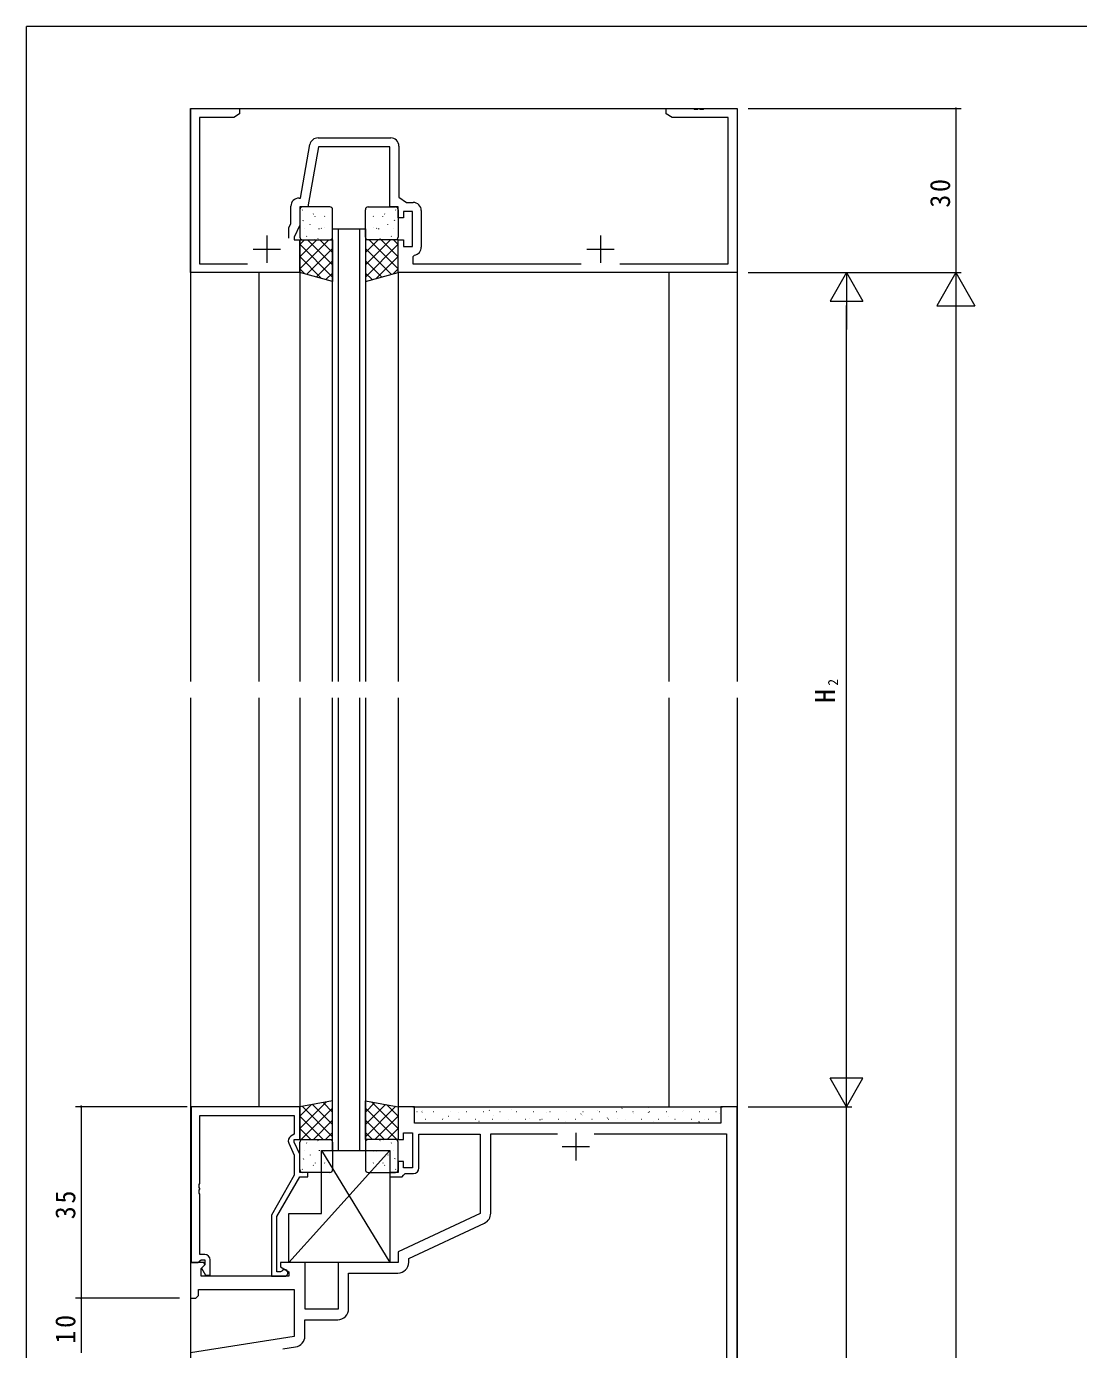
# Model space of a CAD drawing. Units: millimetres on the paper. Extents: x -420 to 373, y -297 to 267.
# Drawn here: x -417.7 to -225.2, y 22.5 to 264.4 of the extents above; entities that cross this region are included whole.
import ezdxf
from ezdxf.enums import TextEntityAlignment as Align

# ---------------------------------------------------------------- set-up
doc = ezdxf.new("R2010")
doc.units = ezdxf.units.MM
for name, color, linetype, lineweight in [('0-1_USER1', 7, 'Continuous', 9), ('0-3_YKK_11', 7, 'Continuous', 9), ('0-4_YKK_12', 2, 'Continuous', 9), ('0-6_YKK_13', 4, 'Continuous', 9), ('0-7_YKK_D', 6, 'Continuous', 9)]:
    doc.layers.add(name, color=color, linetype=linetype, lineweight=lineweight)
doc.styles.add('ＭＳ ゴシック', font='')
doc.styles.get('ＭＳ ゴシック').set_extended_font_data('MS Gothic')

msp = doc.modelspace()

# ---------------------------------------------------------------- linework, layer by layer
at = {"layer": '0-1_USER1'}
for p in [(-417.7, -260.6), (352.3, 264.4)]:
    msp.add_line(p, (-417.7, 264.4), dxfattribs=at)
at = {"layer": '0-3_YKK_11'}
for p, q in [((-387.7, 249.4), (-378.7, 249.4)), ((-387.7, 219.4), (-387.7, 249.4)), ((-295.475, 249.28), (-294.925, 249.28)), ((-287.7, 249.4), (-287.7, 219.4)), ((-379.791, 247.77), (-386.07, 247.77)), ((-386.07, 247.77), (-386.07, 221.03)), ((-289.33, 247.77), (-299.609, 247.77)), ((-289.33, 221.03), (-289.33, 247.77)), ((-367.568, 233.03), (-365.847, 242.791)), ((-364.26, 242.4), (-366.2, 231.4)), ((-364.369, 244.03), (-351.07, 244.03)), ((-351.2, 242.4), (-364.26, 242.4)), ((-351.2, 231.4), (-351.2, 242.4)), ((-349.57, 242.53), (-349.57, 233.2)), ((-367.83, 233.03), (-367.568, 233.03)), ((-349.57, 233.2), (-348.185, 232.23)), ((-348.185, 232.23), (-346.97, 232.23)), ((-347.1, 224.2), (-347.1, 230.6)), ((-345.47, 230.73), (-345.47, 224.07)), ((-369.7, 225.7), (-369.7, 227.612)), ((-367.7, 228.045), (-368.7, 225.9)), ((-348.7, 229.4), (-349.7, 229.4)), ((-373.7, 226.2), (-373.7, 221.2)), ((-349.7, 219.4), (-349.7, 225.4)), ((-349.7, 225.4), (-348.7, 225.4)), ((-312.7, 226.2), (-312.7, 221.2)), ((-376.2, 223.7), (-371.2, 223.7)), ((-315.2, 223.7), (-310.2, 223.7)), ((-386.07, 221.03), (-377.236, 221.03)), ((-347, 221.03), (-316.236, 221.03)), ((-309.164, 221.03), (-289.33, 221.03)), ((-367.7, 219.4), (-387.7, 219.4)), ((-287.7, 219.4), (-349.7, 219.4)), ((-367.7, 66.9), (-387.6, 66.9)), ((-387.6, 66.9), (-387.6, 38.4)), ((-367.7, 60.9), (-367.7, 66.9)), ((-349.7, 66.9), (-349.7, 60.9)), ((-346.7, 66.9), (-349.7, 66.9)), ((-346.7, 63.9), (-346.7, 66.9)), ((-287.7, -33.1), (-287.7, 66.9)), ((-368.7, 65.27), (-368.7, 61.9)), ((-290.7, 63.9), (-346.7, 63.9)), ((-368.7, 61.9), (-369.327, 61.538)), ((-349.7, 60.9), (-348.7, 60.9)), ((-334.7, 61.9), (-334.7, 47.395)), ((-332.77, 61.97), (-320.563, 61.97)), ((-332.77, 47.439), (-332.77, 61.97)), ((-317.2, 62.1), (-317.2, 57.1)), ((-313.837, 61.97), (-289.63, 61.97)), ((-313.837, 61.97), (-289.63, 61.97)), ((-289.63, 61.97), (-289.63, -11.17)), ((-319.7, 59.6), (-314.7, 59.6)), ((-348.7, 56.9), (-349.7, 56.9)), ((-368.7, 54.368), (-372.9, 47.093)), ((-371.9, 46.825), (-367.7, 54.1)), ((-351.2, 54.1), (-349, 54.1)), ((-386.09, 51.125), (-386.09, 51.675)), ((-385.97, 50.942), (-386.09, 51.125)), ((-372.9, 47.093), (-372.9, 35.9)), ((-371.9, 36.7), (-371.9, 46.825)), ((-334.7, 47.395), (-349.7, 40.4)), ((-349.7, 40.4), (-349.7, 38.4)), ((-360.7, 38.4), (-360.7, 29.9)), ((-349.7, 38.4), (-360.7, 38.4)), ((-358.77, 29.97), (-358.77, 36.47)), ((-358.77, 36.47), (-349.77, 36.47)), ((-369.7, 35.9), (-385.77, 35.9)), ((-372.9, 35.9), (-370.5, 35.9)), ((-386.2, 33.5), (-368.7, 33.5)), ((-368.7, 33.5), (-368.7, 24.909)), ((-360.7, 29.9), (-366.7, 29.9)), ((-366.77, 24.969), (-366.77, 27.97)), ((-366.77, 27.97), (-360.77, 27.97)), ((-368.7, 24.909), (-387.7, 21.9)), ((-370.822, 22.619), (-368.457, 22.994))]:
    msp.add_line(p, q, dxfattribs=at)
for points in [[(-378.7, 249.4), (-378.7, 248.4), (-379.791, 247.77)], [(-299.609, 247.77), (-300.7, 248.4), (-300.7, 249.4), (-295.658, 249.4), (-295.475, 249.28)], [(-294.925, 249.28), (-294.742, 249.4), (-294.658, 249.4), (-294.475, 249.28), (-293.925, 249.28), (-293.742, 249.4), (-287.7, 249.4)], [(-369.7, 227.612), (-369.33, 228.406), (-369.33, 231.53)], [(-366.2, 231.4), (-367.7, 231.4), (-367.7, 228.045)], [(-349.7, 229.4), (-349.7, 231.4), (-351.2, 231.4)], [(-347.1, 230.6), (-348.7, 230.6), (-348.7, 229.4)], [(-368.7, 225.9), (-368.7, 225.4), (-367.7, 225.4), (-367.7, 219.4)], [(-348.7, 225.4), (-348.7, 224.2), (-347.1, 224.2)], [(-346.745, 222.587), (-347, 222.29), (-347, 221.03)], [(-287.7, 66.9), (-290.7, 66.9), (-290.7, 63.9)], [(-386.09, 51.675), (-385.97, 51.858), (-385.97, 51.942), (-386.09, 52.125), (-386.09, 52.675), (-385.97, 52.858), (-385.97, 65.27), (-368.7, 65.27)], [(-367.7, 54.1), (-366.2, 54.1), (-366.2, 54.9), (-367.7, 54.9), (-367.7, 58.256), (-368.7, 60.4), (-368.7, 60.9), (-367.7, 60.9)], [(-348.7, 60.9), (-348.7, 62.1), (-347.1, 62.1), (-347.1, 55.7), (-348.7, 55.7), (-348.7, 56.9)], [(-345.9, 55.7), (-345.9, 61.9), (-334.7, 61.9)], [(-369.733, 60.249), (-368.7, 58.034), (-368.7, 54.368)], [(-349.7, 56.9), (-349.7, 54.9), (-351.2, 54.9), (-351.2, 54.1)], [(-349, 54.1), (-348.7, 54.4), (-348.4, 54.7), (-346.9, 54.7)], [(-385.1, 39.9), (-385.97, 39.9), (-385.97, 50.942)], [(-347.77, 38.47), (-347.77, 39.17), (-333.925, 45.627)], [(-387.6, 38.4), (-386.27, 38.4), (-385.97, 38.7), (-385.77, 38.9), (-385.1, 38.9), (-385.1, 37.974), (-385.674, 37.4), (-384.923, 36.1), (-384.1, 36.1), (-384.1, 38.9)], [(-385.77, 35.9), (-385.77, 37.306), (-385.064, 38.012), (-385.224, 38.4), (-387.7, 38.4), (-387.7, 31.9), (-386.7, 31.9), (-386.2, 32.4), (-386.2, 33.5)], [(-370.999, 36.833), (-371.248, 36.7), (-371.9, 36.7)], [(-366.7, 29.9), (-366.7, 38.4), (-371.2, 38.4), (-371.2, 37.6), (-369.7, 36.734), (-369.7, 35.9)]]:
    msp.add_lwpolyline(points, dxfattribs=at)
for centre, radius, start, end in [((-364.369, 242.53), 1.5, 90, 169.99998), ((-351.07, 242.53), 1.5, 0, 89.99998), ((-367.83, 231.53), 1.5, 90, 179.99998), ((-346.97, 230.73), 1.5, 0, 89.99998), ((-346.97, 224.07), 1.5, 278.62692, 359.99998), ((-368.827, 60.672), 1, 120.00002, 205.00002), ((-346.9, 55.7), 1, 270, 359.99998), ((-334.77, 47.439), 2, 295.00002, 0.00002), ((-385.1, 38.9), 1, 0, 89.99998), ((-370.5, 36.5), 0.6, 270.00002, 146.25102), ((-349.77, 38.47), 2, 270, 359.99998), ((-360.77, 29.97), 2, 270, 359.99998), ((-368.77, 24.969), 2, 278.99998, 0)]:
    msp.add_arc(centre, radius, start, end, dxfattribs=at)
at = {"layer": '0-4_YKK_12'}
for p, q in [((-387.7, 249.4), (-287.7, 249.4)), ((-387.7, 249.4), (-387.7, 144.65)), ((-287.7, 249.4), (-287.7, 144.65)), ((-361.7, 227.4), (-355.7, 227.4)), ((-361.7, 144.65), (-361.7, 227.4)), ((-360.7, 227.4), (-360.7, 144.65)), ((-356.7, 144.65), (-356.7, 227.4)), ((-355.7, 227.4), (-355.7, 144.65)), ((-375.2, 219.4), (-375.2, 144.65)), ((-367.7, 219.4), (-367.7, 144.65)), ((-349.7, 219.4), (-349.7, 144.65)), ((-300.2, 219.4), (-300.2, 144.65)), ((-387.7, 141.65), (-387.7, -107.85)), ((-375.2, 141.65), (-375.2, 66.9)), ((-367.7, 141.65), (-367.7, 66.9)), ((-361.7, 58.9), (-361.7, 141.65)), ((-360.7, 141.65), (-360.7, 58.9)), ((-356.7, 58.9), (-356.7, 141.65)), ((-355.7, 141.65), (-355.7, 58.9)), ((-349.7, 141.65), (-349.7, 66.9)), ((-300.2, 141.65), (-300.2, 66.9)), ((-287.7, 141.65), (-287.7, -107.85)), ((-347, 66.9), (-290.4, 66.9)), ((-361.7, 58.899), (-355.7, 58.9))]:
    msp.add_line(p, q, dxfattribs=at)
at = {"layer": '0-6_YKK_13'}
for p, q in [((-367.7, 230.9), (-367.7, 225.9)), ((-367.256, 230.836), (-367.212, 230.86)), ((-362.2, 231.4), (-367.2, 231.4)), ((-365.231, 230.102), (-365.187, 230.126)), ((-361.7, 225.9), (-361.7, 230.9)), ((-355.7, 225.9), (-355.7, 230.9)), ((-355.2, 231.4), (-350.2, 231.4)), ((-352.169, 230.102), (-352.213, 230.126)), ((-350.144, 230.836), (-350.188, 230.86)), ((-349.7, 230.9), (-349.7, 225.9)), ((-367.064, 228.892), (-367.017, 228.98)), ((-366.892, 227.477), (-366.885, 227.485)), ((-365.822, 228.212), (-365.778, 228.236)), ((-364.917, 229.682), (-364.911, 229.69)), ((-364.174, 227.367), (-364.128, 227.456)), ((-363.798, 227.478), (-363.754, 227.502)), ((-363.155, 229.67), (-363.111, 229.694)), ((-363.131, 227.662), (-363.125, 227.67)), ((-354.245, 229.67), (-354.289, 229.694)), ((-354.269, 227.662), (-354.275, 227.67)), ((-353.602, 227.478), (-353.646, 227.502)), ((-353.226, 227.367), (-353.272, 227.456)), ((-352.483, 229.682), (-352.489, 229.69)), ((-351.578, 228.212), (-351.622, 228.236)), ((-350.508, 227.477), (-350.514, 227.485)), ((-350.336, 228.892), (-350.383, 228.98)), ((-367.7, 219.4), (-367.7, 225.4)), ((-367.7, 224.551), (-366.851, 225.4)), ((-367.7, 220.061), (-362.361, 225.4)), ((-367.7, 222.306), (-364.606, 225.4)), ((-367.7, 225.4), (-361.7, 225.4)), ((-367.602, 225.4), (-362.2, 225.4)), ((-366.465, 226.021), (-366.422, 226.045)), ((-361.7, 220.82), (-366.281, 225.4)), ((-365.073, 225.495), (-365.066, 225.502)), ((-364.389, 225.588), (-364.345, 225.612)), ((-361.7, 223.065), (-364.035, 225.4)), ((-361.7, 225.31), (-361.79, 225.4)), ((-361.7, 225.4), (-361.7, 217.793)), ((-355.7, 225.4), (-355.7, 217.793)), ((-355.7, 225.31), (-355.61, 225.4)), ((-355.7, 223.065), (-353.365, 225.4)), ((-349.7, 225.4), (-355.7, 225.4)), ((-355.7, 220.82), (-351.119, 225.4)), ((-349.798, 225.4), (-355.2, 225.4)), ((-349.7, 220.061), (-355.039, 225.4)), ((-353.011, 225.588), (-353.055, 225.612)), ((-349.7, 222.306), (-352.794, 225.4)), ((-352.327, 225.495), (-352.334, 225.502)), ((-350.935, 226.021), (-350.978, 226.045)), ((-349.7, 224.551), (-350.549, 225.4)), ((-349.7, 219.4), (-349.7, 225.4)), ((-361.7, 218.575), (-367.7, 224.574)), ((-366.451, 219.065), (-361.7, 223.816)), ((-355.7, 218.575), (-349.7, 224.574)), ((-350.949, 219.065), (-355.7, 223.816)), ((-363.699, 218.328), (-367.7, 222.329)), ((-364.68, 218.591), (-361.7, 221.571)), ((-352.72, 218.591), (-355.7, 221.571)), ((-353.701, 218.328), (-349.7, 222.329)), ((-366.765, 219.15), (-367.7, 220.084)), ((-361.7, 217.793), (-367.7, 219.4)), ((-362.909, 218.117), (-361.7, 219.326)), ((-355.7, 217.793), (-349.7, 219.4)), ((-354.491, 218.117), (-355.7, 219.326)), ((-350.635, 219.15), (-349.7, 220.084)), ((-361.7, 67.971), (-367.7, 66.9)), ((-367.7, 62.907), (-362.838, 67.768)), ((-361.7, 60.9), (-361.7, 67.971)), ((-355.7, 67.971), (-349.7, 66.9)), ((-355.7, 60.9), (-355.7, 67.971)), ((-349.7, 62.907), (-354.562, 67.768)), ((-367.7, 65.152), (-365.572, 67.28)), ((-367.7, 66.9), (-367.7, 60.9)), ((-367.462, 60.9), (-361.7, 66.662)), ((-361.7, 61.42), (-367.259, 66.979)), ((-361.7, 63.665), (-365.354, 67.319)), ((-361.7, 65.91), (-363.449, 67.659)), ((-355.7, 65.91), (-353.951, 67.659)), ((-355.7, 63.665), (-352.046, 67.319)), ((-355.7, 61.42), (-350.141, 66.979)), ((-349.938, 60.9), (-355.7, 66.662)), ((-349.7, 65.152), (-351.828, 67.28)), ((-349.7, 66.9), (-349.7, 60.9)), ((-346.3, 66.018), (-346.25, 66.018)), ((-345.37, 65.885), (-345.286, 65.941)), ((-345.203, 66.298), (-345.194, 66.302)), ((-343.26, 66.018), (-343.21, 66.018)), ((-340.22, 66.018), (-340.17, 66.018)), ((-338.694, 65.763), (-338.685, 65.766)), ((-337.18, 66.018), (-337.13, 66.018)), ((-335.574, 66.867), (-335.565, 66.871)), ((-334.14, 66.018), (-334.09, 66.018)), ((-333.075, 66.187), (-332.992, 66.243)), ((-331.1, 66.018), (-331.05, 66.018)), ((-329.065, 66.332), (-329.055, 66.335)), ((-328.06, 66.018), (-328.01, 66.018)), ((-325.02, 66.018), (-324.97, 66.018)), ((-322.556, 65.796), (-322.546, 65.799)), ((-321.98, 66.018), (-321.93, 66.018)), ((-319.765, 66.784), (-319.756, 66.787)), ((-318.94, 66.018), (-318.89, 66.018)), ((-316.286, 65.546), (-316.203, 65.601)), ((-315.9, 66.018), (-315.85, 66.018)), ((-313.256, 66.248), (-313.247, 66.251)), ((-312.86, 66.018), (-312.81, 66.018)), ((-309.82, 66.018), (-309.77, 66.018)), ((-308.795, 66.587), (-308.711, 66.642)), ((-306.78, 66.018), (-306.73, 66.018)), ((-306.747, 65.712), (-306.737, 65.715)), ((-304.004, 66.683), (-303.994, 66.687)), ((-303.992, 65.848), (-303.908, 65.903)), ((-303.74, 66.018), (-303.69, 66.018)), ((-300.7, 66.018), (-300.65, 66.018)), ((-297.66, 66.018), (-297.61, 66.018)), ((-297.494, 66.147), (-297.485, 66.151)), ((-296.5, 66.889), (-296.484, 66.9)), ((-294.62, 66.018), (-294.57, 66.018)), ((-291.58, 66.018), (-291.53, 66.018)), ((-290.985, 65.611), (-290.976, 65.615)), ((-363.425, 60.9), (-367.7, 65.175)), ((-365.67, 60.9), (-367.7, 62.93)), ((-365.216, 60.9), (-361.7, 64.416)), ((-352.184, 60.9), (-355.7, 64.416)), ((-353.975, 60.9), (-349.7, 65.175)), ((-351.73, 60.9), (-349.7, 62.93)), ((-344.685, 64.643), (-344.635, 64.643)), ((-341.645, 64.643), (-341.595, 64.643)), ((-341.437, 64.791), (-341.428, 64.795)), ((-340.567, 65.146), (-340.484, 65.202)), ((-338.605, 64.643), (-338.555, 64.643)), ((-335.565, 64.643), (-335.515, 64.643)), ((-334.928, 64.255), (-334.919, 64.259)), ((-332.525, 64.643), (-332.475, 64.643)), ((-332.185, 65.227), (-332.176, 65.23)), ((-329.485, 64.643), (-329.435, 64.643)), ((-326.445, 64.643), (-326.395, 64.643)), ((-325.676, 64.691), (-325.666, 64.694)), ((-323.778, 64.505), (-323.695, 64.56)), ((-323.405, 64.643), (-323.355, 64.643)), ((-320.365, 64.643), (-320.315, 64.643)), ((-319.166, 64.155), (-319.157, 64.158)), ((-317.325, 64.643), (-317.275, 64.643)), ((-316.046, 65.26), (-316.037, 65.263)), ((-314.285, 64.643), (-314.235, 64.643)), ((-311.484, 64.807), (-311.4, 64.862)), ((-311.245, 64.643), (-311.195, 64.643)), ((-309.537, 64.724), (-309.528, 64.727)), ((-308.205, 64.643), (-308.155, 64.643)), ((-305.165, 64.643), (-305.115, 64.643)), ((-303.028, 64.188), (-303.018, 64.191)), ((-302.125, 64.643), (-302.075, 64.643)), ((-300.238, 65.176), (-300.228, 65.179)), ((-299.085, 64.643), (-299.035, 64.643)), ((-296.045, 64.643), (-295.995, 64.643)), ((-294.695, 64.166), (-294.612, 64.221)), ((-293.728, 64.64), (-293.719, 64.643)), ((-293.005, 64.643), (-292.955, 64.643)), ((-367.7, 60.9), (-362.1, 60.9)), ((-367.602, 60.9), (-361.7, 60.9)), ((-365.073, 60.805), (-365.066, 60.798)), ((-364.389, 60.712), (-364.345, 60.688)), ((-362.971, 60.9), (-361.7, 62.171)), ((-354.429, 60.9), (-355.7, 62.171)), ((-349.798, 60.9), (-355.7, 60.9)), ((-349.7, 60.9), (-355.3, 60.9)), ((-353.011, 60.712), (-353.055, 60.688)), ((-352.327, 60.805), (-352.334, 60.798)), ((-351.2, 58.899), (-369.7, 38.4)), ((-367.7, 55.4), (-367.7, 60.4)), ((-366.892, 58.823), (-366.885, 58.815)), ((-366.465, 60.279), (-366.422, 60.255)), ((-365.822, 58.088), (-365.778, 58.064)), ((-364.174, 58.933), (-364.128, 58.845)), ((-363.798, 58.822), (-363.754, 58.798)), ((-363.7, 58.899), (-351.2, 58.899)), ((-363.7, 58.899), (-351.2, 38.4)), ((-363.7, 47.4), (-363.7, 58.899)), ((-363.131, 58.638), (-363.125, 58.63)), ((-361.7, 60.4), (-361.7, 55.4)), ((-355.7, 60.4), (-355.7, 55.4)), ((-354.269, 58.638), (-354.275, 58.63)), ((-353.602, 58.822), (-353.646, 58.798)), ((-353.226, 58.933), (-353.272, 58.845)), ((-351.578, 58.088), (-351.622, 58.064)), ((-351.2, 58.899), (-351.2, 38.4)), ((-350.935, 60.279), (-350.978, 60.255)), ((-350.508, 58.823), (-350.514, 58.815)), ((-349.7, 55.4), (-349.7, 60.4)), ((-367.064, 57.408), (-367.017, 57.32)), ((-365.231, 56.198), (-365.187, 56.174)), ((-364.917, 56.618), (-364.911, 56.61)), ((-363.155, 56.63), (-363.111, 56.606)), ((-354.245, 56.63), (-354.289, 56.606)), ((-352.483, 56.618), (-352.489, 56.61)), ((-352.169, 56.198), (-352.213, 56.174)), ((-350.336, 57.408), (-350.383, 57.32)), ((-367.256, 55.464), (-367.212, 55.44)), ((-362.2, 54.9), (-367.2, 54.9)), ((-355.2, 54.9), (-350.2, 54.9)), ((-350.144, 55.464), (-350.188, 55.44)), ((-369.7, 38.4), (-369.7, 47.4)), ((-369.7, 47.4), (-363.7, 47.4)), ((-351.2, 38.4), (-369.7, 38.4))]:
    msp.add_line(p, q, dxfattribs=at)
for centre, start, end in [((-367.2, 230.9), 90, 180), ((-362.2, 230.9), 0, 90), ((-355.2, 230.9), 90, 180), ((-350.2, 230.9), 0, 90), ((-367.2, 225.9), 180, 270), ((-362.2, 225.9), 270, 0), ((-355.2, 225.9), 180, 270), ((-350.2, 225.9), 270, 0), ((-367.2, 60.4), 90, 180), ((-362.2, 60.4), 0, 90), ((-355.2, 60.4), 90, 180), ((-350.2, 60.4), 0, 90), ((-367.2, 55.4), 180, 270), ((-362.2, 55.4), 270, 0), ((-355.2, 55.4), 180, 270), ((-350.2, 55.4), 270, 0)]:
    msp.add_arc(centre, 0.5, start, end, dxfattribs=at)
at = {"layer": '0-7_YKK_D'}
for p, q in [((-285.7, 249.4), (-246.7, 249.4)), ((-247.7, 249.4), (-247.7, 219.401)), ((-285.7, 219.401), (-246.7, 219.401)), ((-285.7, 219.4), (-246.7, 219.4)), ((-285.7, 219.4), (-266.7, 219.4)), ((-267.7, 219.4), (-270.7, 214.204)), ((-267.7, 219.4), (-267.7, 209.008)), ((-267.7, 219.4), (-264.7, 214.204)), ((-247.7, 219.4), (-251.2, 213.338)), ((-247.7, 219.4), (-247.7, 207.276)), ((-247.7, 219.4), (-244.2, 213.338)), ((-270.7, 214.204), (-264.7, 214.204)), ((-267.7, 72.9), (-267.7, 213.4)), ((-251.2, 213.338), (-244.2, 213.338)), ((-247.7, 212.4), (-247.7, -178.6)), ((-267.7, 66.9), (-267.7, 77.292)), ((-267.7, 66.9), (-270.7, 72.096)), ((-264.7, 72.096), (-270.7, 72.096)), ((-267.7, 66.9), (-264.7, 72.096)), ((-388.3, 66.9), (-408.7, 66.9)), ((-285.7, 66.9), (-266.7, 66.9)), ((-285.7, 66.9), (-266.7, 66.9)), ((-267.7, -33.1), (-267.7, 66.9)), ((-389.7, 31.9), (-408.7, 31.9)), ((-389.7, 31.9), (-408.7, 31.9))]:
    msp.add_line(p, q, dxfattribs=at)
msp.add_lwpolyline([(-407.7, 66.9), (-407.7, 31.9), (-407.7, 21.9)], dxfattribs=at)
for centre, start, end in [((-247.7, 249.4), 90, 270), ((-247.7, 249.4), 270, 90), ((-407.7, 66.9), 90, 270), ((-407.7, 66.9), 270, 90), ((-407.7, 31.9), 90, 270), ((-407.7, 31.9), 90, 270), ((-407.7, 31.9), 270, 90), ((-407.7, 31.9), 270, 90)]:
    msp.add_arc(centre, 0.106, start, end, dxfattribs=at)

# ---------------------------------------------------------------- texts
at = {"layer": '0-7_YKK_D', "color": 3, "style": 'ＭＳ ゴシック'}
msp.add_text('H', height=3.666, rotation=90, dxfattribs=at).set_placement((-268.7, 140.75), align=Align.BOTTOM_LEFT)
at = {"layer": '0-7_YKK_D', "color": 4, "style": 'ＭＳ ゴシック'}
msp.add_text('2', height=1.833, rotation=90, dxfattribs=at).set_placement((-268.7, 143.869), align=Align.BOTTOM_LEFT)
at = {"layer": '0-7_YKK_D', "color": 3, "char_height": 3.666, "attachment_point": 7, "rotation": 90, "style": 'ＭＳ ゴシック'}
for s, insert in [('\\T1.21;\\W0.95;30', (-248.7, 231.269)), ('\\T1.21;\\W0.95;35', (-408.7, 46.33)), ('\\T1.21;\\W0.95;10', (-408.7, 23.599))]:
    msp.add_mtext(s, dxfattribs=dict(at, insert=insert))

doc.saveas('drawing.dxf')
